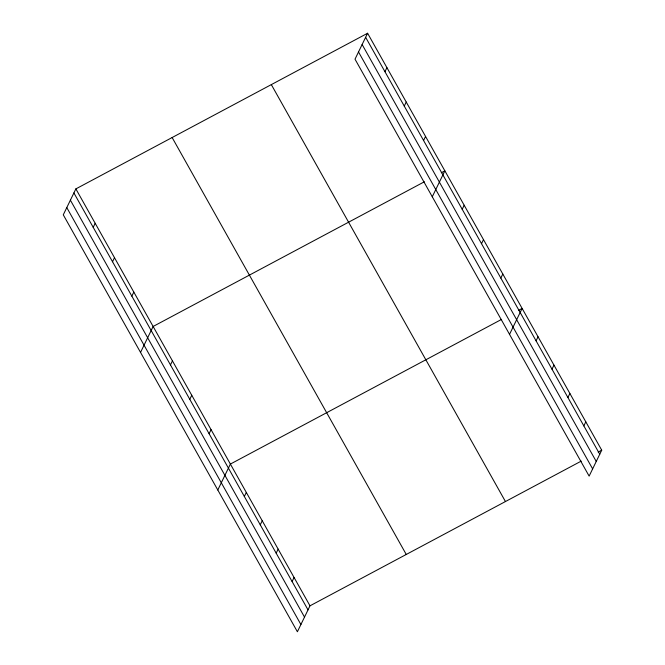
<?xml version="1.0" encoding="UTF-8"?>
<svg xmlns="http://www.w3.org/2000/svg" width="665" height="665" viewBox="0 0 665 665"><rect width="100%" height="100%" fill="white"/><g stroke="black" fill="none" stroke-linecap="round" stroke-linejoin="round"><path stroke-width="1" d="M367.604 33.25L355.01 59.177L589.132 476.107L601.725 450.18L367.604 33.25L75.868 188.893L63.275 214.82L297.396 631.75L309.99 605.823L581.218 461.119M93.208 227.339L95.178 223.29M112.526 261.736L114.496 257.688M131.845 296.133L133.815 292.076M140.539 352.408L153.125 326.473L424.361 181.778M170.473 364.927L172.443 360.871M189.791 399.324L191.753 395.268M209.101 433.721L211.071 429.665M384.944 71.704L386.914 67.647M217.796 489.989L230.389 464.062L501.618 319.366M404.262 106.101L406.232 102.044M244.338 496.472L246.308 492.416M423.58 140.498L425.55 136.441M260.256 524.826L262.226 520.77M432.275 196.765L444.86 170.839L441.294 172.742M276.175 553.172L278.145 549.124M462.208 209.292L464.178 205.236M292.101 581.526L294.071 577.469M481.526 243.689L483.488 239.633M500.836 278.086L502.807 274.03M509.531 334.354L522.125 308.427L518.559 310.331M536.073 340.837L538.043 336.781M551.992 369.183L553.962 365.127M567.91 397.537L569.88 393.481M583.837 425.891L585.807 421.834M598.159 452.084L601.725 450.18M365.634 37.307L599.755 454.237M362.126 44.522L596.247 461.46M358.518 51.961L592.64 468.892M271.328 84.613L505.45 501.543M172.135 137.53L406.257 554.46M75.868 188.893L309.99 605.823M73.898 192.941L308.02 609.88M70.39 200.165L304.512 617.095M66.783 207.596L300.904 624.535"/></g></svg>
